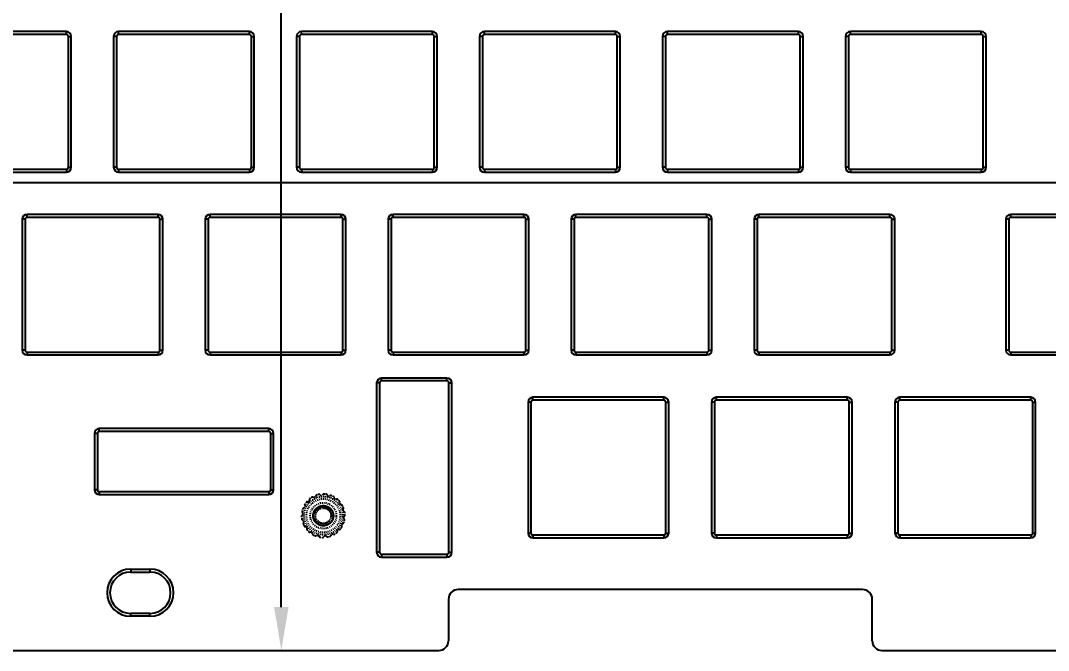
# Model space of a CAD drawing. Header units: inches. Extents: x 1466 to 2556, y -36 to 323.
# Drawn here: x 1720 to 1826.7, y 133.9 to 199.4 of the extents above; entities that cross this region are included whole.
import ezdxf

# ---------------------------------------------------------------- set-up
doc = ezdxf.new("R2010")
doc.units = ezdxf.units.IN
doc.header["$LTSCALE"] = 0.909449
doc.header["$MEASUREMENT"] = 0
doc.header["$PDMODE"] = 3
doc.header["$PDSIZE"] = 0.3125
doc.linetypes.add('HIDDEN', pattern=[0.2, 0.1, -0.1])
doc.linetypes.add('PHANTOM', pattern=[0.8, 0.45, -0.05, 0.1, -0.05, 0.1, -0.05])
doc.layers.get('0').update_dxf_attribs({"linetype": 'CONTINUOUS'})
doc.layers.get('Defpoints').update_dxf_attribs({"linetype": 'CONTINUOUS'})
doc.layers.add('DEFAULT_2', color=8, linetype='HIDDEN')
doc.layers.add('DEFAULT_3', color=7, linetype='PHANTOM')
doc.styles.get("Standard").update_dxf_attribs({"font": 'txt', "width": 0.8})
doc.dimstyles.get("Standard").update_dxf_attribs({"dimtxt": 6, "dimasz": 4.5, "dimexe": 1, "dimexo": 1, "dimgap": 0.09, "dimtad": 0, "dimzin": 1, "dimdsep": 46, "dimtxsty": 'STANDARD', "dimcen": 0.09, "dimclrd": 5, "dimclre": 5, "dimclrt": 1, "dimadec": 0, "dimazin": 0, "dimtp": 0.01, "dimtm": 0.01, "dimtfac": 1, "dimtofl": 0, "dimtmove": 0, "dimatfit": 3, "dimfxl": 1, "dimtolj": 1, "dimtzin": 4, "dimarcsym": 0})

# ---------------------------------------------------------------- blocks, each defined once
blk = doc.blocks.new('*D40')
at = {"layer": 'DEFAULT_3', "color": 3, "linetype": 'ByBlock', "lineweight": -2}
for p, q in [((1575.4, 189.46), (1575.4, 181.53)), ((1894.49, 189.46), (1894.49, 181.53)), ((1575.4, 182.53), (1570.9, 182.53)), ((1889.99, 182.53), (1579.9, 182.53))]:
    blk.add_line(p, q, dxfattribs=at)
at = {"layer": 'DEFAULT_3', "color": 3, "linetype": 'ByBlock'}
for points in [[(1579.9, 183.28), (1579.9, 181.78), (1575.4, 182.53)], [(1889.99, 183.28), (1889.99, 181.78), (1894.49, 182.53)]]:
    blk.add_solid(points, dxfattribs=at)
at = {"layer": 'Defpoints', "color": 0, "linetype": 'ByBlock'}
for p in [(1575.4, 190.46), (1894.49, 190.46), (1894.49, 182.53)]:
    blk.add_point(p, dxfattribs=at)
at = {"layer": 'DEFAULT_3', "color": 3, "linetype": 'ByBlock', "insert": (1554.01, 182.53), "char_height": 6, "attachment_point": 5}
blk.add_mtext('\\A1;319.10%%P0.1', dxfattribs=at)
blk = doc.blocks.new('*D42')
at = {"layer": 'DEFAULT_3', "color": 3, "linetype": 'ByBlock', "lineweight": -2}
for p, q in [((1747.07, 241.25), (1747.07, 245.75)), ((1737.43, 241.25), (1748.07, 241.25)), ((1747.07, 138.45), (1747.07, 236.75)), ((1733.43, 133.95), (1748.07, 133.95))]:
    blk.add_line(p, q, dxfattribs=at)
at = {"layer": 'DEFAULT_3', "color": 3, "linetype": 'ByBlock'}
for points in [[(1746.32, 236.75), (1747.82, 236.75), (1747.07, 241.25)], [(1746.32, 138.45), (1747.82, 138.45), (1747.07, 133.95)]]:
    blk.add_solid(points, dxfattribs=at)
at = {"layer": 'Defpoints', "color": 0, "linetype": 'ByBlock'}
for p in [(1736.43, 241.25), (1732.43, 133.95), (1747.07, 133.95)]:
    blk.add_point(p, dxfattribs=at)
at = {"layer": 'DEFAULT_3', "color": 3, "linetype": 'ByBlock', "insert": (1747.07, 263.04), "char_height": 6, "attachment_point": 5, "rotation": 90}
blk.add_mtext('\\A1;107.30%%P0.1', dxfattribs=at)

msp = doc.modelspace()

# ---------------------------------------------------------------- linework, layer by layer
at = {"color": 7, "linetype": 'Continuous'}
for p, q in [((1724.757, 198.247), (1711.157, 198.247)), ((1724.757, 197.947), (1711.157, 197.947)), ((1724.757, 197.947), (1724.757, 198.247)), ((1724.957, 184.147), (1724.957, 197.747)), ((1724.957, 197.747), (1725.257, 197.747)), ((1725.257, 184.147), (1725.257, 197.747)), ((1729.657, 197.747), (1729.657, 184.147)), ((1729.957, 197.747), (1729.657, 197.747)), ((1729.957, 197.747), (1729.957, 184.147)), ((1730.157, 197.947), (1730.157, 198.247)), ((1743.757, 198.247), (1730.157, 198.247)), ((1743.757, 197.947), (1730.157, 197.947)), ((1743.757, 197.947), (1743.757, 198.247)), ((1743.957, 184.147), (1743.957, 197.747)), ((1743.957, 197.747), (1744.257, 197.747)), ((1744.257, 184.147), (1744.257, 197.747)), ((1748.957, 197.747), (1748.657, 197.747)), ((1748.657, 197.747), (1748.657, 184.147)), ((1748.957, 197.747), (1748.957, 184.147)), ((1762.757, 198.247), (1749.157, 198.247)), ((1749.157, 197.947), (1749.157, 198.247)), ((1762.757, 197.947), (1749.157, 197.947)), ((1762.757, 197.947), (1762.757, 198.247)), ((1762.957, 197.747), (1763.257, 197.747)), ((1762.957, 184.147), (1762.957, 197.747)), ((1763.257, 184.147), (1763.257, 197.747)), ((1767.957, 197.747), (1767.657, 197.747)), ((1767.657, 197.747), (1767.657, 184.147)), ((1767.957, 197.747), (1767.957, 184.147)), ((1781.757, 198.247), (1768.157, 198.247)), ((1768.157, 197.947), (1768.157, 198.247)), ((1781.757, 197.947), (1768.157, 197.947)), ((1781.757, 197.947), (1781.757, 198.247)), ((1781.957, 197.747), (1782.257, 197.747)), ((1781.957, 184.147), (1781.957, 197.747)), ((1782.257, 184.147), (1782.257, 197.747)), ((1786.957, 197.747), (1786.657, 197.747)), ((1786.657, 197.747), (1786.657, 184.147)), ((1786.957, 197.747), (1786.957, 184.147)), ((1800.757, 198.247), (1787.157, 198.247)), ((1787.157, 197.947), (1787.157, 198.247)), ((1800.757, 197.947), (1787.157, 197.947)), ((1800.757, 197.947), (1800.757, 198.247)), ((1800.957, 197.747), (1801.257, 197.747)), ((1800.957, 184.147), (1800.957, 197.747)), ((1801.257, 184.147), (1801.257, 197.747)), ((1805.957, 197.747), (1805.657, 197.747)), ((1805.657, 197.747), (1805.657, 184.147)), ((1805.957, 197.747), (1805.957, 184.147)), ((1819.757, 198.247), (1806.157, 198.247)), ((1806.157, 197.947), (1806.157, 198.247)), ((1819.757, 197.947), (1806.157, 197.947)), ((1819.757, 197.947), (1819.757, 198.247)), ((1819.957, 197.747), (1820.257, 197.747)), ((1819.957, 184.147), (1819.957, 197.747)), ((1820.257, 184.147), (1820.257, 197.747)), ((1711.157, 183.947), (1724.757, 183.947)), ((1711.157, 183.647), (1724.757, 183.647)), ((1724.757, 183.947), (1724.757, 183.647)), ((1724.957, 184.147), (1725.257, 184.147)), ((1729.957, 184.147), (1729.657, 184.147)), ((1730.157, 183.947), (1730.157, 183.647)), ((1730.157, 183.947), (1743.757, 183.947)), ((1730.157, 183.647), (1743.757, 183.647)), ((1743.757, 183.947), (1743.757, 183.647)), ((1743.957, 184.147), (1744.257, 184.147)), ((1748.957, 184.147), (1748.657, 184.147)), ((1749.157, 183.947), (1762.757, 183.947)), ((1749.157, 183.947), (1749.157, 183.647)), ((1749.157, 183.647), (1762.757, 183.647)), ((1762.757, 183.947), (1762.757, 183.647)), ((1762.957, 184.147), (1763.257, 184.147)), ((1767.957, 184.147), (1767.657, 184.147)), ((1768.157, 183.947), (1781.757, 183.947)), ((1768.157, 183.947), (1768.157, 183.647)), ((1768.157, 183.647), (1781.757, 183.647)), ((1781.757, 183.947), (1781.757, 183.647)), ((1781.957, 184.147), (1782.257, 184.147)), ((1786.957, 184.147), (1786.657, 184.147)), ((1787.157, 183.947), (1800.757, 183.947)), ((1787.157, 183.947), (1787.157, 183.647)), ((1787.157, 183.647), (1800.757, 183.647)), ((1800.757, 183.947), (1800.757, 183.647)), ((1800.957, 184.147), (1801.257, 184.147)), ((1805.957, 184.147), (1805.657, 184.147)), ((1806.157, 183.947), (1819.757, 183.947)), ((1806.157, 183.947), (1806.157, 183.647)), ((1806.157, 183.647), (1819.757, 183.647)), ((1819.757, 183.947), (1819.757, 183.647)), ((1819.957, 184.147), (1820.257, 184.147)), ((1720.167, 178.747), (1720.167, 165.147)), ((1720.467, 178.747), (1720.167, 178.747)), ((1720.467, 178.747), (1720.467, 165.147)), ((1720.667, 178.947), (1720.667, 179.247)), ((1734.267, 179.247), (1720.667, 179.247)), ((1734.267, 178.947), (1720.667, 178.947)), ((1734.267, 178.947), (1734.267, 179.247)), ((1734.467, 178.747), (1734.767, 178.747)), ((1734.467, 165.147), (1734.467, 178.747)), ((1734.767, 165.147), (1734.767, 178.747)), ((1739.467, 178.747), (1739.167, 178.747)), ((1739.167, 178.747), (1739.167, 165.147)), ((1739.467, 178.747), (1739.467, 165.147)), ((1753.267, 179.247), (1739.667, 179.247)), ((1739.667, 178.947), (1739.667, 179.247)), ((1753.267, 178.947), (1739.667, 178.947)), ((1753.267, 178.947), (1753.267, 179.247)), ((1753.467, 178.747), (1753.767, 178.747)), ((1753.467, 165.147), (1753.467, 178.747)), ((1753.767, 165.147), (1753.767, 178.747)), ((1758.467, 178.747), (1758.167, 178.747)), ((1758.167, 178.747), (1758.167, 165.147)), ((1758.467, 178.747), (1758.467, 165.147)), ((1772.267, 179.247), (1758.667, 179.247)), ((1758.667, 178.947), (1758.667, 179.247)), ((1772.267, 178.947), (1758.667, 178.947)), ((1772.267, 178.947), (1772.267, 179.247)), ((1772.467, 178.747), (1772.767, 178.747)), ((1772.467, 165.147), (1772.467, 178.747)), ((1772.767, 165.147), (1772.767, 178.747)), ((1777.467, 178.747), (1777.167, 178.747)), ((1777.167, 178.747), (1777.167, 165.147)), ((1777.467, 178.747), (1777.467, 165.147)), ((1791.267, 179.247), (1777.667, 179.247)), ((1777.667, 178.947), (1777.667, 179.247)), ((1791.267, 178.947), (1777.667, 178.947)), ((1791.267, 178.947), (1791.267, 179.247)), ((1791.467, 178.747), (1791.767, 178.747)), ((1791.467, 165.147), (1791.467, 178.747)), ((1791.767, 165.147), (1791.767, 178.747)), ((1796.467, 178.747), (1796.167, 178.747)), ((1796.167, 178.747), (1796.167, 165.147)), ((1796.467, 178.747), (1796.467, 165.147)), ((1810.267, 179.247), (1796.667, 179.247)), ((1796.667, 178.947), (1796.667, 179.247)), ((1810.267, 178.947), (1796.667, 178.947)), ((1810.267, 178.947), (1810.267, 179.247)), ((1810.467, 178.747), (1810.767, 178.747)), ((1810.467, 165.147), (1810.467, 178.747)), ((1810.767, 165.147), (1810.767, 178.747)), ((1822.612, 178.747), (1822.312, 178.747)), ((1822.312, 178.747), (1822.312, 165.147)), ((1822.612, 178.747), (1822.612, 165.147)), ((1836.412, 179.247), (1822.812, 179.247)), ((1822.812, 178.947), (1822.812, 179.247)), ((1836.412, 178.947), (1822.812, 178.947)), ((1720.467, 165.147), (1720.167, 165.147)), ((1720.667, 164.947), (1734.267, 164.947)), ((1720.667, 164.947), (1720.667, 164.647)), ((1720.667, 164.647), (1734.267, 164.647)), ((1734.267, 164.947), (1734.267, 164.647)), ((1734.467, 165.147), (1734.767, 165.147)), ((1739.467, 165.147), (1739.167, 165.147)), ((1739.667, 164.947), (1753.267, 164.947)), ((1739.667, 164.947), (1739.667, 164.647)), ((1739.667, 164.647), (1753.267, 164.647)), ((1753.267, 164.947), (1753.267, 164.647)), ((1753.467, 165.147), (1753.767, 165.147)), ((1758.467, 165.147), (1758.167, 165.147)), ((1758.667, 164.947), (1772.267, 164.947)), ((1758.667, 164.947), (1758.667, 164.647)), ((1758.667, 164.647), (1772.267, 164.647)), ((1772.267, 164.947), (1772.267, 164.647)), ((1772.467, 165.147), (1772.767, 165.147)), ((1777.467, 165.147), (1777.167, 165.147)), ((1777.667, 164.947), (1791.267, 164.947)), ((1777.667, 164.947), (1777.667, 164.647)), ((1777.667, 164.647), (1791.267, 164.647)), ((1791.267, 164.947), (1791.267, 164.647)), ((1791.467, 165.147), (1791.767, 165.147)), ((1796.467, 165.147), (1796.167, 165.147)), ((1796.667, 164.947), (1810.267, 164.947)), ((1796.667, 164.947), (1796.667, 164.647)), ((1796.667, 164.647), (1810.267, 164.647)), ((1810.267, 164.947), (1810.267, 164.647)), ((1810.467, 165.147), (1810.767, 165.147)), ((1822.612, 165.147), (1822.312, 165.147)), ((1822.812, 164.947), (1836.412, 164.947)), ((1822.812, 164.947), (1822.812, 164.647)), ((1822.812, 164.647), (1836.412, 164.647)), ((1764.267, 162.247), (1757.467, 162.247)), ((1757.467, 161.947), (1757.467, 162.247)), ((1764.267, 161.947), (1764.267, 162.247)), ((1757.267, 161.747), (1756.967, 161.747)), ((1756.967, 161.747), (1756.967, 144.147)), ((1757.267, 161.747), (1757.267, 144.147)), ((1764.267, 161.947), (1757.467, 161.947)), ((1764.467, 161.747), (1764.767, 161.747)), ((1764.467, 144.147), (1764.467, 161.747)), ((1764.767, 144.147), (1764.767, 161.747)), ((1786.792, 160.247), (1773.192, 160.247)), ((1773.192, 159.947), (1773.192, 160.247)), ((1786.792, 159.947), (1786.792, 160.247)), ((1805.842, 160.247), (1792.242, 160.247)), ((1792.242, 159.947), (1792.242, 160.247)), ((1805.842, 159.947), (1805.842, 160.247)), ((1824.892, 160.247), (1811.292, 160.247)), ((1811.292, 159.947), (1811.292, 160.247)), ((1824.892, 159.947), (1824.892, 160.247)), ((1772.992, 159.747), (1772.692, 159.747)), ((1772.692, 159.747), (1772.692, 146.147)), ((1772.992, 159.747), (1772.992, 146.147)), ((1786.792, 159.947), (1773.192, 159.947)), ((1786.992, 159.747), (1787.292, 159.747)), ((1786.992, 146.147), (1786.992, 159.747)), ((1787.292, 146.147), (1787.292, 159.747)), ((1792.042, 159.747), (1791.742, 159.747)), ((1791.742, 159.747), (1791.742, 146.147)), ((1792.042, 159.747), (1792.042, 146.147)), ((1805.842, 159.947), (1792.242, 159.947)), ((1806.042, 159.747), (1806.342, 159.747)), ((1806.042, 146.147), (1806.042, 159.747)), ((1806.342, 146.147), (1806.342, 159.747)), ((1811.092, 159.747), (1810.792, 159.747)), ((1810.792, 159.747), (1810.792, 146.147)), ((1811.092, 159.747), (1811.092, 146.147)), ((1824.892, 159.947), (1811.292, 159.947)), ((1825.092, 159.747), (1825.392, 159.747)), ((1825.092, 146.147), (1825.092, 159.747)), ((1825.392, 146.147), (1825.392, 159.747)), ((1745.767, 156.997), (1728.167, 156.997)), ((1728.167, 156.697), (1728.167, 156.997)), ((1745.767, 156.697), (1745.767, 156.997)), ((1727.967, 156.497), (1727.667, 156.497)), ((1727.667, 156.497), (1727.667, 150.647)), ((1727.967, 156.497), (1727.967, 150.647)), ((1745.767, 156.697), (1728.167, 156.697)), ((1745.967, 156.497), (1746.267, 156.497)), ((1745.967, 150.647), (1745.967, 156.497)), ((1746.267, 150.647), (1746.267, 156.497)), ((1727.967, 150.647), (1727.667, 150.647)), ((1745.967, 150.647), (1746.267, 150.647)), ((1728.167, 150.447), (1745.767, 150.447)), ((1728.167, 150.447), (1728.167, 150.147)), ((1728.167, 150.147), (1745.767, 150.147)), ((1745.767, 150.447), (1745.767, 150.147)), ((1772.992, 146.147), (1772.692, 146.147)), ((1773.192, 145.947), (1786.792, 145.947)), ((1773.192, 145.947), (1773.192, 145.647)), ((1773.192, 145.647), (1786.792, 145.647)), ((1786.792, 145.947), (1786.792, 145.647)), ((1786.992, 146.147), (1787.292, 146.147)), ((1792.042, 146.147), (1791.742, 146.147)), ((1792.242, 145.947), (1805.842, 145.947)), ((1792.242, 145.947), (1792.242, 145.647)), ((1792.242, 145.647), (1805.842, 145.647)), ((1805.842, 145.947), (1805.842, 145.647)), ((1806.042, 146.147), (1806.342, 146.147)), ((1811.092, 146.147), (1810.792, 146.147)), ((1811.292, 145.947), (1824.892, 145.947)), ((1811.292, 145.947), (1811.292, 145.647)), ((1811.292, 145.647), (1824.892, 145.647)), ((1824.892, 145.947), (1824.892, 145.647)), ((1825.092, 146.147), (1825.392, 146.147)), ((1757.267, 144.147), (1756.967, 144.147)), ((1764.467, 144.147), (1764.767, 144.147)), ((1757.467, 143.947), (1764.267, 143.947)), ((1757.467, 143.947), (1757.467, 143.647)), ((1757.467, 143.647), (1764.267, 143.647)), ((1764.267, 143.947), (1764.267, 143.647)), ((1731.427, 142.397), (1733.427, 142.397)), ((1731.427, 142.397), (1731.427, 142.097)), ((1731.427, 142.097), (1733.427, 142.097)), ((1733.427, 142.397), (1733.427, 142.097)), ((1807.427, 140.277), (1765.427, 140.277)), ((1764.427, 139.277), (1764.427, 134.947)), ((1808.427, 134.947), (1808.427, 139.277)), ((1733.427, 137.797), (1731.427, 137.797)), ((1731.427, 137.497), (1731.427, 137.797)), ((1733.427, 137.497), (1733.427, 137.797)), ((1733.427, 137.497), (1731.427, 137.497)), ((1701.427, 133.947), (1763.427, 133.947)), ((1809.427, 133.947), (1871.427, 133.947))]:
    msp.add_line(p, q, dxfattribs=at)
for centre, radius, start, end in [((1724.757, 197.747), 0.5, 0, 90), ((1724.757, 197.747), 0.2, 0, 90), ((1730.157, 197.747), 0.5, 90, 180), ((1730.157, 197.747), 0.2, 90, 180), ((1743.757, 197.747), 0.5, 0, 90), ((1743.757, 197.747), 0.2, 0, 90), ((1749.157, 197.747), 0.5, 90, 180), ((1749.157, 197.747), 0.2, 90, 180), ((1762.757, 197.747), 0.5, 0, 90), ((1762.757, 197.747), 0.2, 0, 90), ((1768.157, 197.747), 0.5, 90, 180), ((1768.157, 197.747), 0.2, 90, 180), ((1781.757, 197.747), 0.5, 0, 90), ((1781.757, 197.747), 0.2, 0, 90), ((1787.157, 197.747), 0.5, 90, 180), ((1787.157, 197.747), 0.2, 90, 180), ((1800.757, 197.747), 0.5, 0, 90), ((1800.757, 197.747), 0.2, 0, 90), ((1806.157, 197.747), 0.5, 90, 180), ((1806.157, 197.747), 0.2, 90, 180), ((1819.757, 197.747), 0.5, 0, 90), ((1819.757, 197.747), 0.2, 0, 90), ((1724.757, 184.147), 0.5, 270, 0), ((1724.757, 184.147), 0.2, 270, 0), ((1730.157, 184.147), 0.5, 180, 270), ((1730.157, 184.147), 0.2, 180, 270), ((1743.757, 184.147), 0.5, 270, 0), ((1743.757, 184.147), 0.2, 270, 0), ((1749.157, 184.147), 0.5, 180, 270), ((1749.157, 184.147), 0.2, 180, 270), ((1762.757, 184.147), 0.5, 270, 360), ((1762.757, 184.147), 0.2, 270, 0), ((1768.157, 184.147), 0.5, 180, 270), ((1768.157, 184.147), 0.2, 180, 270), ((1781.757, 184.147), 0.5, 270, 0), ((1781.757, 184.147), 0.2, 270, 0), ((1787.157, 184.147), 0.5, 180, 270), ((1787.157, 184.147), 0.2, 180, 270), ((1800.757, 184.147), 0.5, 270, 360), ((1800.757, 184.147), 0.2, 270, 0), ((1806.157, 184.147), 0.5, 180, 270), ((1806.157, 184.147), 0.2, 180, 270), ((1819.757, 184.147), 0.5, 270, 360), ((1819.757, 184.147), 0.2, 270, 0), ((1720.667, 178.747), 0.5, 90, 180), ((1720.667, 178.747), 0.2, 90, 180), ((1734.267, 178.747), 0.5, 0, 90), ((1734.267, 178.747), 0.2, 0, 90), ((1739.667, 178.747), 0.5, 90, 180), ((1739.667, 178.747), 0.2, 90, 180), ((1753.267, 178.747), 0.5, 0, 90), ((1753.267, 178.747), 0.2, 0, 90), ((1758.667, 178.747), 0.5, 90, 180), ((1758.667, 178.747), 0.2, 90, 180), ((1772.267, 178.747), 0.5, 0, 90), ((1772.267, 178.747), 0.2, 0, 90), ((1777.667, 178.747), 0.5, 90, 180), ((1777.667, 178.747), 0.2, 90, 180), ((1791.267, 178.747), 0.5, 0, 90), ((1791.267, 178.747), 0.2, 0, 90), ((1796.667, 178.747), 0.5, 90, 180), ((1796.667, 178.747), 0.2, 90, 180), ((1810.267, 178.747), 0.5, 0, 90), ((1810.267, 178.747), 0.2, 0, 90), ((1822.812, 178.747), 0.5, 90, 180), ((1822.812, 178.747), 0.2, 90, 180), ((1720.667, 165.147), 0.5, 180, 270), ((1720.667, 165.147), 0.2, 180, 270), ((1734.267, 165.147), 0.5, 270, 360), ((1734.267, 165.147), 0.2, 270, 0), ((1739.667, 165.147), 0.5, 180, 270), ((1739.667, 165.147), 0.2, 180, 270), ((1753.267, 165.147), 0.5, 270, 0), ((1753.267, 165.147), 0.2, 270, 0), ((1758.667, 165.147), 0.5, 180, 270), ((1758.667, 165.147), 0.2, 180, 270), ((1772.267, 165.147), 0.5, 270, 360), ((1772.267, 165.147), 0.2, 270, 0), ((1777.667, 165.147), 0.5, 180, 270), ((1777.667, 165.147), 0.2, 180, 270), ((1791.267, 165.147), 0.5, 270, 0), ((1791.267, 165.147), 0.2, 270, 0), ((1796.667, 165.147), 0.5, 180, 270), ((1796.667, 165.147), 0.2, 180, 270), ((1810.267, 165.147), 0.5, 270, 0), ((1810.267, 165.147), 0.2, 270, 0), ((1822.812, 165.147), 0.5, 180, 270), ((1822.812, 165.147), 0.2, 180, 270), ((1757.467, 161.747), 0.5, 90, 180), ((1764.267, 161.747), 0.5, 0, 90), ((1757.467, 161.747), 0.2, 90, 180), ((1764.267, 161.747), 0.2, 0, 90), ((1773.192, 159.747), 0.5, 90, 180), ((1786.792, 159.747), 0.5, 0, 90), ((1792.242, 159.747), 0.5, 90, 180), ((1805.842, 159.747), 0.5, 0, 90), ((1811.292, 159.747), 0.5, 90, 180), ((1824.892, 159.747), 0.5, 0, 90), ((1773.192, 159.747), 0.2, 90, 180), ((1786.792, 159.747), 0.2, 0, 90), ((1792.242, 159.747), 0.2, 90, 180), ((1805.842, 159.747), 0.2, 0, 90), ((1811.292, 159.747), 0.2, 90, 180), ((1824.892, 159.747), 0.2, 0, 90), ((1728.167, 156.497), 0.5, 90, 180), ((1745.767, 156.497), 0.5, 0, 90), ((1728.167, 156.497), 0.2, 90, 180), ((1745.767, 156.497), 0.2, 0, 90), ((1728.167, 150.647), 0.5, 180, 270), ((1728.167, 150.647), 0.2, 180, 270), ((1745.767, 150.647), 0.5, 270, 0), ((1745.767, 150.647), 0.2, 270, 0), ((1773.192, 146.147), 0.5, 180, 270), ((1773.192, 146.147), 0.2, 180, 270), ((1786.792, 146.147), 0.5, 270, 0), ((1786.792, 146.147), 0.2, 270, 0), ((1792.242, 146.147), 0.5, 180, 270), ((1792.242, 146.147), 0.2, 180, 270), ((1805.842, 146.147), 0.5, 270, 0), ((1805.842, 146.147), 0.2, 270, 0), ((1811.292, 146.147), 0.5, 180, 270), ((1811.292, 146.147), 0.2, 180, 270), ((1824.892, 146.147), 0.5, 270, 0), ((1824.892, 146.147), 0.2, 270, 0), ((1757.467, 144.147), 0.5, 180, 270), ((1757.467, 144.147), 0.2, 180, 270), ((1764.267, 144.147), 0.5, 270, 0), ((1764.267, 144.147), 0.2, 270, 0), ((1731.427, 139.947), 2.45, 90, 270), ((1731.427, 139.947), 2.15, 90, 270), ((1733.427, 139.947), 2.45, 270, 90), ((1733.427, 139.947), 2.15, 270, 90), ((1765.427, 139.277), 1, 90, 180), ((1807.427, 139.277), 1, 0, 90), ((1763.427, 134.947), 1, 270, 0), ((1809.427, 134.947), 1, 180, 270)]:
    msp.add_arc(centre, radius, start, end, dxfattribs=at)
at = {"layer": 'DEFAULT_2', "color": 8, "linetype": 'HIDDEN'}
for p, q in [((1749.979, 149.494), (1749.98, 149.624)), ((1750.469, 149.837), (1750.339, 149.883)), ((1750.641, 150.018), (1750.595, 149.896)), ((1751.173, 150.051), (1751.067, 150.138)), ((1751.397, 150.162), (1751.312, 150.063)), ((1751.908, 150.011), (1751.838, 150.129)), ((1752.156, 150.038), (1752.043, 149.975)), ((1752.585, 149.722), (1752.559, 149.857)), ((1752.828, 149.663), (1752.699, 149.642)), ((1749.478, 148.779), (1749.349, 148.73)), ((1749.494, 149.028), (1749.537, 148.905)), ((1749.75, 149.394), (1749.88, 149.395)), ((1751.427, 148.797), (1751.427, 148.994)), ((1753.122, 149.219), (1753.144, 149.355)), ((1753.33, 149.08), (1753.202, 149.105)), ((1753.455, 148.563), (1753.522, 148.682)), ((1753.603, 148.361), (1753.491, 148.428)), ((1749.311, 148.062), (1749.207, 147.972)), ((1749.241, 148.302), (1749.323, 148.201)), ((1749.363, 147.466), (1749.251, 147.532)), ((1749.399, 147.331), (1749.332, 147.211)), ((1753.531, 147.693), (1753.613, 147.592)), ((1753.543, 147.832), (1753.648, 147.921)), ((1749.652, 146.789), (1749.524, 146.813)), ((1749.732, 146.675), (1749.71, 146.539)), ((1750.155, 146.252), (1750.027, 146.231)), ((1752.876, 146.4), (1752.874, 146.27)), ((1753.104, 146.5), (1752.974, 146.498)), ((1753.317, 146.988), (1753.36, 146.866)), ((1753.376, 147.115), (1753.505, 147.164)), ((1750.269, 146.172), (1750.295, 146.037)), ((1750.811, 145.919), (1750.698, 145.855)), ((1750.946, 145.883), (1751.017, 145.764)), ((1751.542, 145.831), (1751.458, 145.732)), ((1751.681, 145.843), (1751.788, 145.756)), ((1752.259, 145.998), (1752.213, 145.876)), ((1752.386, 146.057), (1752.515, 146.011))]:
    msp.add_line(p, q, dxfattribs=at)
for radius in [2, 1.75, 1.35, 0.85, 0.8]:
    msp.add_circle((1751.427, 147.947), radius, dxfattribs=at)
for centre, radius, start, end in [((1749.879, 149.495), 0.1, 270.68927, 359.31073), ((1750.08, 149.623), 0.1, 128.78772, 179.31073), ((1751.427, 147.947), 2.25, 121.21228, 128.78772), ((1750.313, 149.786), 0.1, 70.68927, 121.21228), ((1750.502, 149.931), 0.1, 250.68927, 339.31073), ((1750.735, 149.982), 0.1, 108.78772, 159.31073), ((1751.427, 147.947), 2.25, 101.21228, 108.78772), ((1751.009, 150.056), 0.1, 50.68927, 101.21228), ((1751.236, 150.128), 0.1, 230.68927, 319.31073), ((1751.473, 150.096), 0.1, 88.78772, 139.31073), ((1751.427, 147.947), 2.25, 81.21228, 88.78772), ((1751.756, 150.072), 0.1, 30.68927, 81.21228), ((1751.994, 150.062), 0.1, 210.68927, 299.31073), ((1752.205, 149.951), 0.1, 68.78772, 119.31073), ((1751.427, 147.947), 2.25, 61.21228, 68.78772), ((1752.463, 149.831), 0.1, 10.68927, 61.21228), ((1752.683, 149.741), 0.1, 190.68927, 279.31073), ((1752.844, 149.564), 0.1, 48.78772, 99.31073), ((1751.427, 147.947), 2.25, 41.21228, 48.78772), ((1753.045, 149.363), 0.1, 350.68927, 41.21228), ((1749.318, 148.365), 0.1, 168.78772, 219.31073), ((1751.427, 147.947), 2.25, 161.21228, 168.78772), ((1749.392, 148.639), 0.1, 110.68927, 161.21228), ((1749.443, 148.872), 0.1, 290.68927, 19.31073), ((1749.588, 149.061), 0.1, 148.78772, 199.31073), ((1751.427, 147.947), 2.25, 141.21228, 148.78772), ((1749.751, 149.294), 0.1, 90.68927, 141.21228), ((1753.221, 149.203), 0.1, 170.68927, 259.31073), ((1753.311, 148.982), 0.1, 28.78772, 79.31073), ((1751.427, 147.947), 2.25, 21.21228, 28.78772), ((1753.542, 148.514), 0.1, 150.68927, 239.31073), ((1753.431, 148.725), 0.1, 330.68927, 21.21228), ((1749.278, 147.901), 0.1, 130.68927, 181.21228), ((1751.427, 147.947), 2.25, 181.21228, 188.78772), ((1749.302, 147.618), 0.1, 188.78772, 239.31073), ((1749.246, 148.138), 0.1, 310.68927, 39.31073), ((1749.312, 147.38), 0.1, 330.68927, 59.31073), ((1753.609, 147.756), 0.1, 130.68927, 219.31073), ((1751.427, 147.947), 2.25, 341.21228, 348.78772), ((1753.552, 148.275), 0.1, 8.78772, 59.31073), ((1753.536, 147.529), 0.1, 348.78772, 39.31073), ((1753.577, 147.992), 0.1, 310.68927, 1.21228), ((1751.427, 147.947), 2.25, 1.21228, 8.78772), ((1749.423, 147.169), 0.1, 150.68927, 201.21228), ((1751.427, 147.947), 2.25, 201.21228, 208.78772), ((1749.543, 146.911), 0.1, 208.78772, 259.31073), ((1749.633, 146.691), 0.1, 350.68927, 79.31073), ((1749.81, 146.53), 0.1, 170.68927, 221.21228), ((1751.427, 147.947), 2.25, 221.21228, 228.78772), ((1750.011, 146.329), 0.1, 228.78772, 279.31073), ((1750.171, 146.153), 0.1, 10.68927, 99.31073), ((1752.774, 146.271), 0.1, 308.78772, 359.31073), ((1752.976, 146.398), 0.1, 90.68927, 179.31073), ((1753.103, 146.6), 0.1, 270.68927, 321.21228), ((1751.427, 147.947), 2.25, 321.21228, 328.78772), ((1753.412, 147.021), 0.1, 110.68927, 199.31073), ((1753.266, 146.833), 0.1, 328.78772, 19.31073), ((1753.463, 147.254), 0.1, 290.68927, 341.21228), ((1750.392, 146.063), 0.1, 190.68927, 241.21228), ((1751.427, 147.947), 2.25, 241.21228, 248.78772), ((1750.649, 145.942), 0.1, 248.78772, 299.31073), ((1750.86, 145.832), 0.1, 30.68927, 119.31073), ((1751.099, 145.822), 0.1, 210.68927, 261.21228), ((1751.427, 147.947), 2.25, 261.21228, 268.78772), ((1751.382, 145.797), 0.1, 268.78772, 319.31073), ((1751.618, 145.765), 0.1, 50.68927, 139.31073), ((1751.845, 145.838), 0.1, 230.68927, 281.21228), ((1751.427, 147.947), 2.25, 281.21228, 288.78772), ((1752.12, 145.911), 0.1, 288.78772, 339.31073), ((1752.353, 145.962), 0.1, 70.68927, 159.31073), ((1752.541, 146.108), 0.1, 250.68927, 301.21228), ((1751.427, 147.947), 2.25, 301.21228, 308.78772)]:
    msp.add_arc(centre, radius, start, end, dxfattribs=at)
for points, knots in [([(1751.427, 148.994), (1751.523, 148.994), (1751.716, 148.968), (1751.982, 148.85), (1752.208, 148.666), (1752.373, 148.426), (1752.469, 148.15), (1752.484, 147.859), (1752.421, 147.575), (1752.282, 147.319), (1752.079, 147.109), (1751.826, 146.964), (1751.591, 146.904), (1751.398, 146.896), (1751.207, 146.915), (1751.021, 146.973), (1750.853, 147.067), (1750.737, 147.154), (1750.635, 147.257), (1750.548, 147.372), (1750.477, 147.498), (1750.424, 147.633), (1750.391, 147.774), (1750.377, 147.917), (1750.382, 148.062), (1750.408, 148.204), (1750.454, 148.342), (1750.517, 148.472), (1750.598, 148.592), (1750.694, 148.7), (1750.805, 148.793), (1750.927, 148.871), (1751.058, 148.931), (1751.243, 148.986), (1751.437, 149.002), (1751.628, 148.978), (1751.814, 148.929), (1751.988, 148.84), (1752.139, 148.72), (1752.271, 148.581), (1752.398, 148.373), (1752.478, 148.093), (1752.478, 147.802), (1752.374, 147.43), (1752.056, 147.041), (1751.581, 146.879), (1751.196, 146.912), (1750.923, 147.013), (1750.688, 147.186), (1750.538, 147.378), (1750.454, 147.551), (1750.394, 147.734), (1750.372, 147.927), (1750.39, 148.119), (1750.435, 148.306), (1750.518, 148.483), (1750.634, 148.636), (1750.736, 148.739), (1750.852, 148.826), (1750.978, 148.897), (1751.113, 148.95), (1751.253, 148.983), (1751.397, 148.997), (1751.542, 148.991), (1751.684, 148.966), (1751.822, 148.921), (1751.952, 148.857), (1752.072, 148.777), (1752.18, 148.68), (1752.273, 148.57), (1752.351, 148.448), (1752.411, 148.316), (1752.453, 148.178), (1752.482, 147.987), (1752.468, 147.745), (1752.374, 147.469), (1752.208, 147.229), (1751.984, 147.043), (1751.717, 146.927), (1751.428, 146.886), (1751.14, 146.926), (1750.872, 147.042), (1750.648, 147.228), (1750.481, 147.467), (1750.387, 147.742), (1750.37, 148.033), (1750.412, 148.223), (1750.446, 148.313)], [0, 0, 0, 0, 0.0156207, 0.0312417, 0.0468618, 0.0624828, 0.0781031, 0.0937235, 0.1093442, 0.1249647, 0.1405859, 0.1562066, 0.1718275, 0.1796564, 0.187485, 0.2031064, 0.2109353, 0.2187644, 0.2265933, 0.2344223, 0.2422506, 0.2500798, 0.2579085, 0.2657376, 0.273566, 0.2813951, 0.2892239, 0.2970531, 0.304882, 0.3127109, 0.3205401, 0.328369, 0.3361983, 0.3440269, 0.3596489, 0.3674779, 0.3753061, 0.3909275, 0.3987563, 0.4065849, 0.422206, 0.4378259, 0.4534474, 0.4690682, 0.5000189, 0.5309693, 0.5465897, 0.5622108, 0.5778305, 0.5934519, 0.6012804, 0.6091092, 0.6247304, 0.6325586, 0.6403878, 0.6560103, 0.6638391, 0.6716685, 0.6794976, 0.6873268, 0.6951557, 0.7029845, 0.7108136, 0.7186426, 0.7264716, 0.7343, 0.7421292, 0.7499578, 0.7577868, 0.765615, 0.7734441, 0.7812731, 0.7891022, 0.7969311, 0.8125525, 0.8281721, 0.8437932, 0.8594143, 0.8750359, 0.8906567, 0.9062774, 0.9218976, 0.9375176, 0.9531382, 0.968758, 0.9843791, 1, 1, 1, 1]), ([(1750.741, 147.155), (1750.669, 147.218), (1750.54, 147.364), (1750.437, 147.584), (1750.391, 147.771), (1750.372, 147.963), (1750.398, 148.205), (1750.507, 148.475), (1750.686, 148.705), (1750.92, 148.879), (1751.193, 148.981), (1751.483, 149.007), (1751.769, 148.951), (1752.029, 148.82), (1752.244, 148.623), (1752.372, 148.417), (1752.438, 148.236), (1752.467, 148.094), (1752.478, 147.95), (1752.469, 147.805), (1752.439, 147.664), (1752.374, 147.482), (1752.273, 147.316), (1752.141, 147.176), (1752.028, 147.085), (1751.904, 147.011), (1751.771, 146.954), (1751.632, 146.916), (1751.488, 146.898), (1751.343, 146.9), (1751.2, 146.921), (1751.061, 146.961), (1750.886, 147.041), (1750.729, 147.156), (1750.6, 147.299), (1750.492, 147.458), (1750.418, 147.639), (1750.383, 147.828), (1750.374, 148.021), (1750.414, 148.26), (1750.517, 148.481), (1750.633, 148.634), (1750.768, 148.771), (1750.971, 148.905), (1751.249, 148.992), (1751.541, 149.002), (1751.823, 148.93), (1752.076, 148.786), (1752.246, 148.612), (1752.35, 148.45), (1752.43, 148.275), (1752.484, 148.038), (1752.472, 147.795), (1752.422, 147.609), (1752.348, 147.431), (1752.237, 147.271), (1752.098, 147.138), (1751.941, 147.026), (1751.763, 146.946), (1751.575, 146.906), (1751.431, 146.896), (1751.286, 146.906), (1751.145, 146.935), (1751.008, 146.983), (1750.88, 147.05), (1750.762, 147.134), (1750.657, 147.233), (1750.565, 147.345), (1750.467, 147.51), (1750.403, 147.694), (1750.378, 147.885), (1750.379, 148.03), (1750.401, 148.173), (1750.442, 148.312), (1750.501, 148.444), (1750.604, 148.607), (1750.739, 148.747), (1750.899, 148.855), (1751.071, 148.94), (1751.307, 149), (1751.598, 148.994), (1751.876, 148.907), (1752.121, 148.75), (1752.313, 148.53), (1752.439, 148.267), (1752.487, 147.98), (1752.462, 147.738), (1752.402, 147.555), (1752.318, 147.382), (1752.17, 147.189), (1752.013, 147.073), (1751.929, 147.027)], [0, 0, 0, 0, 0.0156096, 0.031221, 0.0390447, 0.0468683, 0.0624787, 0.0780888, 0.0936992, 0.1093098, 0.1249201, 0.1405311, 0.156141, 0.1717516, 0.1873612, 0.2029723, 0.210796, 0.2186198, 0.2264437, 0.2342675, 0.242091, 0.2499147, 0.2655261, 0.2733497, 0.2811733, 0.2889973, 0.2968212, 0.3046448, 0.3124685, 0.3202923, 0.3281163, 0.33594, 0.3437638, 0.3593756, 0.3671993, 0.3750228, 0.390634, 0.3984577, 0.4062812, 0.4218922, 0.437502, 0.4453257, 0.4531497, 0.4687598, 0.4843705, 0.499981, 0.5155915, 0.5312022, 0.5468126, 0.5546364, 0.5624603, 0.57807, 0.5936809, 0.6015045, 0.6093282, 0.6249393, 0.632763, 0.6405865, 0.6561984, 0.6640219, 0.6718457, 0.6796696, 0.6874935, 0.6953171, 0.7031409, 0.7109647, 0.7187886, 0.7266122, 0.7344359, 0.7500473, 0.7578711, 0.7656947, 0.7735183, 0.7813423, 0.7891661, 0.7969897, 0.8126009, 0.8204246, 0.8282482, 0.8438586, 0.8594686, 0.8750795, 0.8906898, 0.9063003, 0.9219107, 0.937521, 0.9531313, 0.9609552, 0.9687788, 0.9843901, 1, 1, 1, 1]), ([(1750.446, 148.313), (1750.479, 148.403), (1750.571, 148.574), (1750.775, 148.783), (1751.027, 148.93), (1751.309, 149.001), (1751.6, 148.994), (1751.878, 148.906), (1752.123, 148.748), (1752.314, 148.528), (1752.44, 148.265), (1752.487, 147.978), (1752.461, 147.736), (1752.401, 147.553), (1752.317, 147.38), (1752.198, 147.226), (1752.051, 147.101), (1751.929, 147.024), (1751.797, 146.963), (1751.659, 146.922), (1751.516, 146.9), (1751.371, 146.898), (1751.227, 146.915), (1751.088, 146.952), (1750.954, 147.008), (1750.83, 147.082), (1750.717, 147.173), (1750.617, 147.277), (1750.533, 147.395), (1750.466, 147.523), (1750.417, 147.659), (1750.387, 147.801), (1750.376, 147.945), (1750.389, 148.137), (1750.442, 148.325), (1750.531, 148.496), (1750.643, 148.653), (1750.786, 148.785), (1750.951, 148.884), (1751.128, 148.959), (1751.367, 149.006), (1751.657, 148.983), (1751.93, 148.88), (1752.242, 148.653), (1752.496, 148.22), (1752.481, 147.717), (1752.316, 147.369), (1752.126, 147.148), (1751.882, 146.989), (1751.65, 146.915), (1751.458, 146.896), (1751.266, 146.904), (1751.077, 146.951), (1750.904, 147.036), (1750.744, 147.143), (1750.607, 147.282), (1750.504, 147.445), (1750.444, 147.576), (1750.402, 147.715), (1750.38, 147.858), (1750.378, 148.003), (1750.395, 148.146), (1750.433, 148.286), (1750.489, 148.419), (1750.562, 148.544), (1750.652, 148.657), (1750.758, 148.756), (1750.875, 148.841), (1751.003, 148.908), (1751.139, 148.957), (1751.281, 148.987), (1751.425, 148.997), (1751.569, 148.988), (1751.758, 148.949), (1751.981, 148.852), (1752.206, 148.667), (1752.372, 148.428), (1752.468, 148.153), (1752.484, 147.862), (1752.422, 147.577), (1752.283, 147.321), (1752.081, 147.111), (1751.829, 146.965), (1751.546, 146.892), (1751.255, 146.9), (1750.977, 146.986), (1750.814, 147.092), (1750.741, 147.155)], [0, 0, 0, 0, 0.0156206, 0.0312417, 0.0468618, 0.0624828, 0.0781032, 0.0937235, 0.1093442, 0.1249647, 0.140586, 0.1562066, 0.1718275, 0.1796564, 0.187485, 0.2031065, 0.2109353, 0.2187644, 0.2265933, 0.2344223, 0.2422506, 0.2500798, 0.2579085, 0.2657376, 0.2735661, 0.2813951, 0.289224, 0.2970531, 0.304882, 0.3127109, 0.3205401, 0.3283691, 0.3361983, 0.3440269, 0.359649, 0.367478, 0.3753061, 0.3909275, 0.3987563, 0.4065849, 0.4222061, 0.437826, 0.4534474, 0.4690682, 0.500019, 0.5309693, 0.5465897, 0.5622108, 0.5778305, 0.5934519, 0.6012804, 0.6091092, 0.6247304, 0.6325587, 0.6403878, 0.6560103, 0.6638391, 0.6716686, 0.6794976, 0.6873268, 0.6951557, 0.7029845, 0.7108136, 0.7186426, 0.7264716, 0.7343, 0.7421292, 0.7499578, 0.7577868, 0.765615, 0.7734441, 0.7812731, 0.7891022, 0.7969312, 0.8125525, 0.8281721, 0.8437932, 0.8594143, 0.8750359, 0.8906567, 0.9062774, 0.9218976, 0.9375176, 0.9531382, 0.968758, 0.9843791, 1, 1, 1, 1]), ([(1751.929, 147.027), (1751.847, 146.987), (1751.672, 146.927), (1751.396, 146.907), (1751.17, 146.954), (1751.001, 147.026), (1750.844, 147.12), (1750.674, 147.277), (1750.553, 147.474), (1750.491, 147.647), (1750.455, 147.826), (1750.457, 148.012), (1750.497, 148.191), (1750.547, 148.319), (1750.615, 148.439), (1750.699, 148.548), (1750.798, 148.644), (1750.91, 148.723), (1751.033, 148.786), (1751.163, 148.83), (1751.299, 148.854), (1751.436, 148.857), (1751.573, 148.839), (1751.705, 148.801), (1751.83, 148.743), (1751.982, 148.641), (1752.077, 148.539), (1752.128, 148.463)], [0, 0, 0, 0, 0.0624553, 0.1248968, 0.1873396, 0.218634, 0.2499241, 0.3123536, 0.3747813, 0.4060674, 0.4373525, 0.4997669, 0.5310491, 0.5623321, 0.5936153, 0.6248968, 0.6561756, 0.6874524, 0.7187309, 0.7500095, 0.7812895, 0.8125666, 0.8438407, 0.8751133, 0.9063832, 0.9376526, 1, 1, 1, 1]), ([(1752.128, 148.463), (1752.089, 148.515), (1751.997, 148.608), (1751.833, 148.714), (1751.648, 148.781), (1751.518, 148.796), (1751.454, 148.796)], [0, 0, 0, 0, 0.2500181, 0.5000116, 0.7499864, 1, 1, 1, 1])]:
    msp.add_open_spline(points, degree=3, knots=knots, dxfattribs=at)
msp.add_open_spline([(1752.071, 148.502), (1752.09, 148.49), (1752.11, 148.477), (1752.128, 148.463)], degree=3, dxfattribs=at)

# ---------------------------------------------------------------- dimensions: what is measured, and where the dimension line sits
at = {"layer": 'DEFAULT_3', "linetype": 'ByBlock'}
dim = msp.add_linear_dim(base=(1747.066, 133.947), p1=(1736.427, 241.247), p2=(1732.427, 133.947), angle=90, text='<>%%P0.1', dimstyle='STANDARD', override={"dimclrd": 3, "dimclre": 3, "dimclrt": 3, "dimtfillclr": 256}, dxfattribs=at)
dim.commit()
dim.dimension.update_dxf_attribs({"geometry": '*D42', "text_midpoint": (1747.066, 263.037), "dimtype": 160})
dim = msp.add_linear_dim(base=(1894.492, 182.532), p1=(1575.396, 190.462), p2=(1894.492, 190.462), text='<>%%P0.1', dimstyle='STANDARD', override={"dimclrd": 3, "dimclre": 3, "dimclrt": 3, "dimtfillclr": 256}, dxfattribs=at)
dim.commit()
dim.dimension.update_dxf_attribs({"geometry": '*D40', "text_midpoint": (1554.006, 182.532), "dimtype": 160})

doc.saveas('drawing.dxf')
